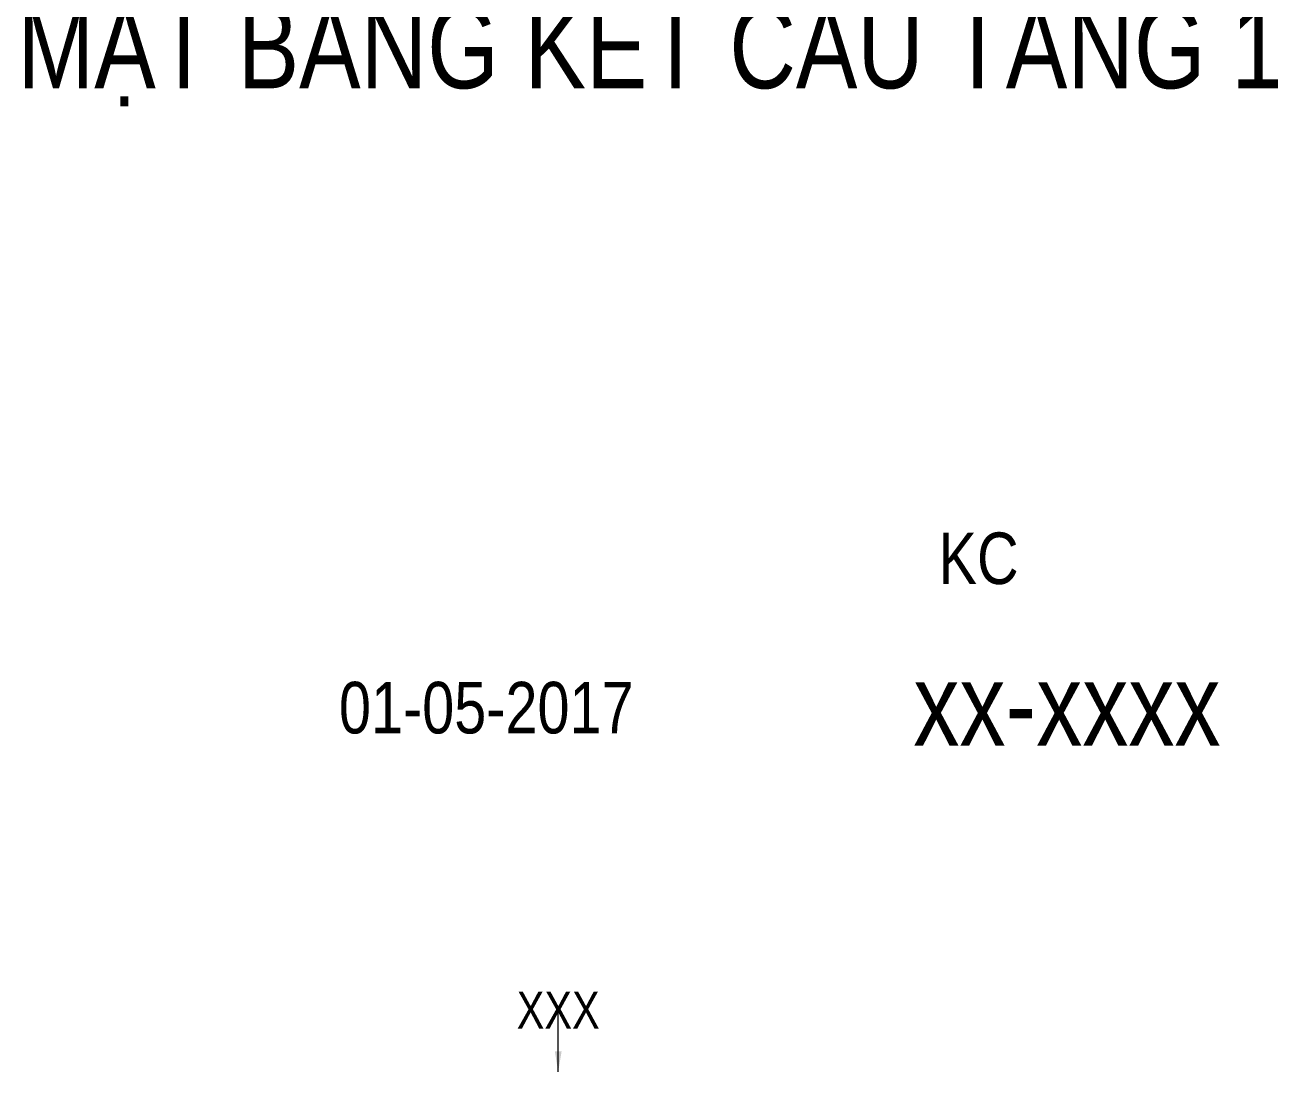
# Model space of a CAD drawing. Header units: millimetres. Extents: x -2123450 to -961021, y -260876 to 649159.
# Drawn here: x -1133998 to -1127922, y 438162 to 443240 of the extents above; entities that cross this region are included whole.
import ezdxf
from ezdxf.enums import TextEntityAlignment as Align

# ---------------------------------------------------------------- set-up
doc = ezdxf.new("R2010")
doc.units = ezdxf.units.MM
doc.header["$LTSCALE"] = 1000
doc.header["$MEASUREMENT"] = 0
doc.layers.get('0').update_dxf_attribs({"linetype": 'CONTINUOUS'})
doc.layers.get('DEFPOINTS').update_dxf_attribs({"linetype": 'CONTINUOUS'})
for name, color, linetype, lineweight in [('NDC_S_ANNO', 7, 'CONTINUOUS', 15), ('NDC_S_DIM', 1, 'CONTINUOUS', 9), ('NDC_S_VN TEXT', 7, 'CONTINUOUS', 9)]:
    doc.layers.add(name, color=color, linetype=linetype, lineweight=lineweight)
doc.styles.add('Arial', font='arial.ttf')
doc.styles.add('NDC_DIM', font='', dxfattribs={"width": 0.75})
doc.styles.get('NDC_DIM').set_extended_font_data('Dotum')
doc.dimstyles.new('NDC_dim_iso', dxfattribs={"dimtxt": 1.8, "dimasz": 1, "dimexe": 1.5, "dimexo": 2.5, "dimgap": 1, "dimtad": 1, "dimdec": 0, "dimzin": 0, "dimdsep": 46, "dimtxsty": 'NDC_DIM', "dimblk": 'DIMMARK', "dimcen": 0.09, "dimdle": 1.2, "dimclrd": 1, "dimclre": 1, "dimclrt": 3, "dimadec": 0, "dimazin": 0, "dimtfac": 1, "dimtdec": 0, "dimtix": 1, "dimtofl": 0, "dimtmove": 0, "dimatfit": 3, "dimfxl": 4.5, "dimfxlon": 1, "dimtolj": 1, "dimtzin": 0, "dimarcsym": 0})

# ---------------------------------------------------------------- blocks, each defined once
blk = doc.blocks.new('*U731')
at = {"layer": 'NDC_S_VN TEXT', "color": 3, "style": 'Arial', "width": 0.8}
for tag, p in [('TITLE', (-20.592, 10.3)), ('DRAWING.NO', (-0.37, -21.576))]:
    blk.add_attdef(tag, text='', height=4, dxfattribs=at).set_placement(p, align=Align.MIDDLE_CENTER)
at = {"layer": 'NDC_S_VN TEXT', "color": 3, "ltscale": 0.8, "style": 'Arial', "width": 0.8}
for tag, p in [('REV', (-4.655, -14.494)), ('DATE', (-28.531, -21.738))]:
    blk.add_attdef(tag, text='', height=2.5, dxfattribs=at).set_placement(p, align=Align.MIDDLE_CENTER)
blk = doc.blocks.new('DIMMARK')
at = {"layer": 'NDC_S_DIM', "color": 1}
blk.add_line((-1.5, 0), (1, 0), dxfattribs=at)
at = {"layer": 'NDC_S_DIM', "color": 2, "const_width": 0.15}
blk.add_lwpolyline([(-0.5, -0.5), (0.5, 0.5)], dxfattribs=at)
blk = doc.blocks.new('*U743')
at = {"layer": 'NDC_S_ANNO', "ltscale": 0.8, "style": 'Arial', "width": 0.8}
blk.add_attdef('TEN', text='', height=1.8, dxfattribs=at).set_placement((0, 3), align=Align.MIDDLE_CENTER)
at = {"layer": 'NDC_S_ANNO', "ltscale": 0.8, "style": 'Arial', "width": 0.8, "flags": 1}
blk.add_attdef('CHU_THICH', text='', height=1.8, dxfattribs=at).set_placement((0, 0), align=Align.MIDDLE_CENTER)
at = {"layer": 'DEFPOINTS'}
blk.add_leader([(0, 0), (0, 3)], dimstyle='NDC_dim_iso', override={"dimasz": 1, "dimgap": 0.625, "dimtad": 0}, dxfattribs=at)

msp = doc.modelspace()

# ---------------------------------------------------------------- block references
at = {"xscale": 100, "yscale": 100, "zscale": 100}
msp.add_blockref('*U731', (-1128908.69, 442102.96), dxfattribs=at).add_auto_attribs({'DRAWING.NO': 'xx-xxxx', 'REV': 'KC', 'DATE': '01-05-2017', 'TITLE': 'MẶT BẰNG KẾT CẤU TẦNG 1'})
at = {"layer": 'NDC_S_VN TEXT', "xscale": 100, "yscale": 100, "zscale": 100}
msp.add_blockref('*U743', (-1131412.86, 438162.33), dxfattribs=at).add_auto_attribs({'TEN': 'XXX'})

doc.saveas('drawing.dxf')
